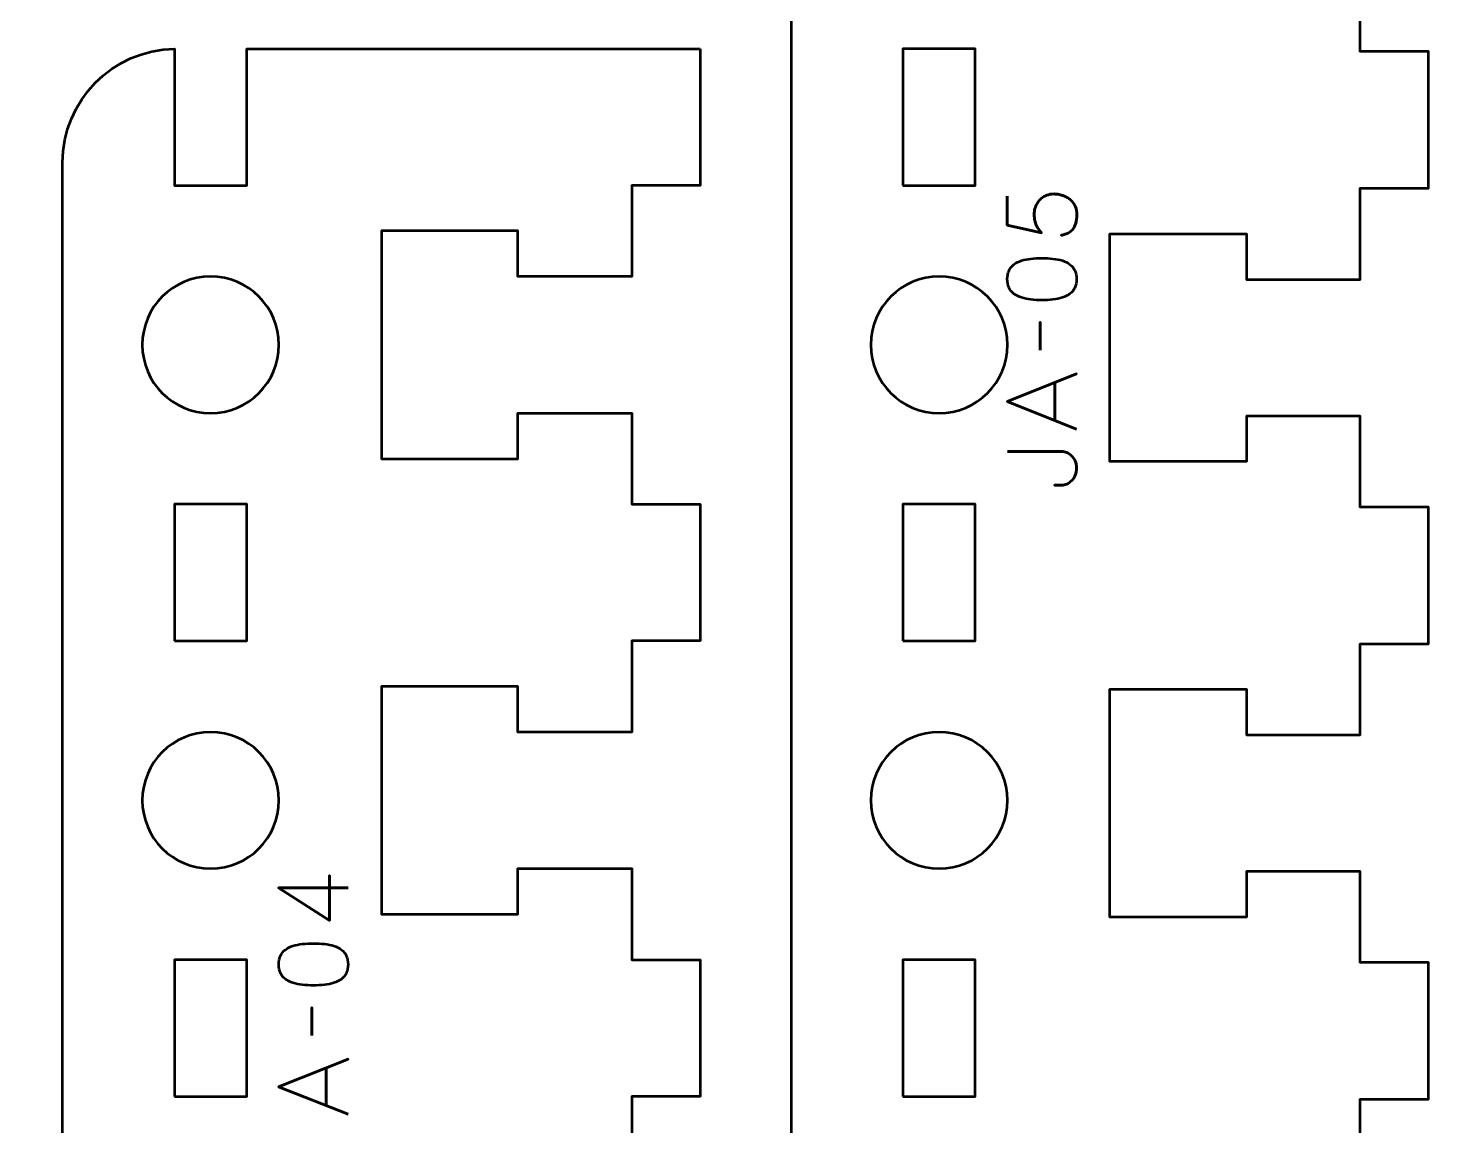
# Model space of a CAD drawing. Header units: centimetres. Extents: x -21 to 0, y -29.7 to 0.
# Drawn here: x -10.5 to -4.24, y -15.28 to -10.46 of the extents above; entities that cross this region are included whole.
import ezdxf

# ---------------------------------------------------------------- set-up
doc = ezdxf.new("R2010")
doc.units = ezdxf.units.CM
doc.header["$MEASUREMENT"] = 0
doc.layers.add('Layer 1', color=7, linetype='Continuous')

msp = doc.modelspace()

# ---------------------------------------------------------------- linework, layer by layer
at = {"layer": 'Layer 1', "color": 22, "lineweight": 53}
msp.add_open_spline([(-21.00003, -29.19995), (-21.00003, -29.19995), (-21.00003, -0.49992), (-21.00003, -0.49992), (-21.00003, -0.49992), (-21.00003, -0.22295), (-20.77694, 0.00004), (-20.49994, 0.00004), (-20.49994, 0.00004), (-20.49994, 0.00004), (-0.50008, 0.00004), (-0.50008, 0.00004), (-0.50008, 0.00004), (-0.22294, 0.00004), (0.00002, -0.22295), (0.00002, -0.49992), (0.00002, -0.49992), (0.00002, -0.49992), (0.00002, -29.19995), (0.00002, -29.19995), (0.00002, -29.19995), (0.00002, -29.47695), (-0.22294, -29.70004), (-0.50008, -29.70004), (-0.50008, -29.70004), (-0.50008, -29.70004), (-20.49994, -29.70004), (-20.49994, -29.70004), (-20.49994, -29.70004), (-20.77694, -29.70004), (-21.00003, -29.47695), (-21.00003, -29.19995)], degree=3, knots=[0, 0, 0, 0, 0.125, 0.125, 0.125, 0.125, 0.25, 0.25, 0.25, 0.25, 0.375, 0.375, 0.375, 0.375, 0.5, 0.5, 0.5, 0.5, 0.625, 0.625, 0.625, 0.625, 0.75, 0.75, 0.75, 0.75, 0.875, 0.875, 0.875, 0.875, 1, 1, 1, 1], dxfattribs=at)
at = {"layer": 'Layer 1', "color": 114, "lineweight": 53}
for points, knots in [([(-4.65, -8.5625), (-4.65, -8.5625), (-4.35, -8.5625), (-4.35, -8.5625), (-4.35, -8.5625), (-4.35, -8.5625), (-4.35, -9.1625), (-4.35, -9.1625), (-4.35, -9.1625), (-4.35, -9.1625), (-4.65, -9.1625), (-4.65, -9.1625), (-4.65, -9.1625), (-4.65, -9.1625), (-4.64999, -9.5625), (-4.64999, -9.5625), (-4.64999, -9.5625), (-4.64999, -9.5625), (-5.15, -9.5625), (-5.15, -9.5625), (-5.15, -9.5625), (-5.15, -9.5625), (-5.15001, -9.3625), (-5.15001, -9.3625), (-5.15001, -9.3625), (-5.15001, -9.3625), (-5.75, -9.3625), (-5.75, -9.3625), (-5.75, -9.3625), (-5.75, -9.74583), (-5.75, -9.97917), (-5.75, -10.3625), (-5.75, -10.3625), (-5.75, -10.3625), (-5.15001, -10.3625), (-5.15001, -10.3625), (-5.15001, -10.3625), (-5.15001, -10.3625), (-5.15, -10.1625), (-5.15, -10.1625), (-5.15, -10.1625), (-5.15, -10.1625), (-4.65, -10.1625), (-4.65, -10.1625), (-4.65, -10.1625), (-4.65, -10.1625), (-4.65, -10.5625), (-4.65, -10.5625), (-4.65, -10.5625), (-4.65, -10.5625), (-4.35, -10.5625), (-4.35, -10.5625), (-4.35, -10.5625), (-4.35, -10.5625), (-4.35, -11.1625), (-4.35, -11.1625), (-4.35, -11.1625), (-4.35, -11.1625), (-4.65, -11.1625), (-4.65, -11.1625), (-4.65, -11.1625), (-4.65, -11.1625), (-4.65, -11.5625), (-4.65, -11.5625), (-4.65, -11.5625), (-4.65, -11.5625), (-5.15, -11.5625), (-5.15, -11.5625), (-5.15, -11.5625), (-5.15, -11.5625), (-5.15001, -11.3625), (-5.15001, -11.3625), (-5.15001, -11.3625), (-5.15001, -11.3625), (-5.75, -11.3625), (-5.75, -11.3625), (-5.75, -11.3625), (-5.75, -11.74583), (-5.75, -11.97917), (-5.75, -12.3625), (-5.75, -12.3625), (-5.75, -12.3625), (-5.15001, -12.3625), (-5.15001, -12.3625), (-5.15001, -12.3625), (-5.15001, -12.3625), (-5.15, -12.1625), (-5.15, -12.1625), (-5.15, -12.1625), (-5.15, -12.1625), (-4.64999, -12.1625), (-4.64999, -12.1625), (-4.64999, -12.1625), (-4.64999, -12.1625), (-4.65, -12.5625), (-4.65, -12.5625), (-4.65, -12.5625), (-4.65, -12.5625), (-4.35, -12.5625), (-4.35, -12.5625), (-4.35, -12.5625), (-4.35, -12.5625), (-4.35, -13.1625), (-4.35, -13.1625), (-4.35, -13.1625), (-4.35, -13.1625), (-4.65, -13.1625), (-4.65, -13.1625), (-4.65, -13.1625), (-4.65, -13.1625), (-4.65, -13.5625), (-4.65, -13.5625), (-4.65, -13.5625), (-4.65, -13.5625), (-5.15, -13.5625), (-5.15, -13.5625), (-5.15, -13.5625), (-5.15, -13.5625), (-5.15001, -13.3625), (-5.15001, -13.3625), (-5.15001, -13.3625), (-5.15001, -13.3625), (-5.75, -13.3625), (-5.75, -13.3625), (-5.75, -13.3625), (-5.75, -13.74583), (-5.75, -13.97917), (-5.75, -14.3625), (-5.75, -14.3625), (-5.75, -14.3625), (-5.15001, -14.3625), (-5.15001, -14.3625), (-5.15001, -14.3625), (-5.15001, -14.3625), (-5.15, -14.1625), (-5.15, -14.1625), (-5.15, -14.1625), (-5.15, -14.1625), (-4.64999, -14.1625), (-4.64999, -14.1625), (-4.64999, -14.1625), (-4.64999, -14.1625), (-4.65, -14.5625), (-4.65, -14.5625), (-4.65, -14.5625), (-4.65, -14.5625), (-4.35, -14.5625), (-4.35, -14.5625), (-4.35, -14.5625), (-4.35, -14.5625), (-4.35, -15.1625), (-4.35, -15.1625), (-4.35, -15.1625), (-4.35, -15.1625), (-4.65, -15.1625), (-4.65, -15.1625), (-4.65, -15.1625), (-4.65, -15.1625), (-4.65, -15.5625), (-4.65, -15.5625), (-4.65, -15.5625), (-4.65, -15.5625), (-5.15, -15.5625), (-5.15, -15.5625), (-5.15, -15.5625), (-5.15, -15.5625), (-5.15001, -15.3625), (-5.15001, -15.3625), (-5.15001, -15.3625), (-5.15001, -15.3625), (-5.75, -15.3625), (-5.75, -15.3625), (-5.75, -15.3625), (-5.75, -15.74583), (-5.75, -15.97917), (-5.75, -16.3625), (-5.75, -16.3625), (-5.75, -16.3625), (-5.15001, -16.3625), (-5.15001, -16.3625), (-5.15001, -16.3625), (-5.15001, -16.3625), (-5.15, -16.1625), (-5.15, -16.1625), (-5.15, -16.1625), (-5.15, -16.1625), (-4.64999, -16.1625), (-4.64999, -16.1625), (-4.64999, -16.1625), (-4.64999, -16.1625), (-4.65, -16.5625), (-4.65, -16.5625), (-4.65, -16.5625), (-4.65, -16.5625), (-4.35, -16.5625), (-4.35, -16.5625), (-4.35, -16.5625), (-4.35, -16.5625), (-4.35, -17.1375), (-4.35, -17.1375), (-4.35, -17.1375), (-4.35, -17.1375), (-4.65, -17.1375), (-4.65, -17.1375), (-4.65, -17.1375), (-4.65, -17.1375), (-6.34125, -17.14807), (-6.34125, -17.14807), (-6.34125, -17.14807), (-6.34125, -17.14807), (-6.34125, -16.55), (-6.34125, -16.55), (-6.34125, -16.55), (-6.34125, -16.55), (-6.65875, -16.55), (-6.65875, -16.55), (-6.65875, -16.55), (-6.65875, -16.55), (-6.65875, -17.14989), (-6.65875, -17.14989), (-6.65875, -17.14989), (-6.9308, -17.14522), (-7.15, -16.92316), (-7.15, -16.65), (-7.15, -16.65), (-7.15, -16.65), (-7.15, -7.05), (-7.15, -7.05), (-7.15, -7.05), (-7.15, -6.77684), (-6.9308, -6.55478), (-6.65875, -6.55011), (-6.65875, -6.55011), (-6.65875, -6.55011), (-6.65875, -7.15), (-6.65875, -7.15), (-6.65875, -7.15), (-6.65875, -7.15), (-6.34125, -7.15), (-6.34125, -7.15), (-6.34125, -7.15), (-6.34125, -7.15), (-6.34125, -6.55), (-6.34125, -6.55), (-6.34125, -6.55), (-6.34125, -6.55), (-4.64999, -6.55), (-4.64999, -6.55), (-4.64999, -6.55), (-4.64999, -6.55), (-4.65, -6.55), (-4.65, -6.55), (-4.65, -6.55), (-4.65, -6.55), (-4.35, -6.55), (-4.35, -6.55), (-4.35, -6.55), (-4.35, -6.55), (-4.35, -7.1625), (-4.35, -7.1625), (-4.35, -7.1625), (-4.35, -7.1625), (-4.65, -7.1625), (-4.65, -7.1625), (-4.65, -7.1625), (-4.65, -7.1625), (-4.64999, -7.5625), (-4.64999, -7.5625), (-4.64999, -7.5625), (-4.64999, -7.5625), (-5.15, -7.5625), (-5.15, -7.5625), (-5.15, -7.5625), (-5.15, -7.5625), (-5.15001, -7.3625), (-5.15001, -7.3625), (-5.15001, -7.3625), (-5.15001, -7.3625), (-5.75, -7.3625), (-5.75, -7.3625), (-5.75, -7.3625), (-5.75, -7.74583), (-5.75, -7.97917), (-5.75, -8.3625), (-5.75, -8.3625), (-5.75, -8.3625), (-5.15001, -8.3625), (-5.15001, -8.3625), (-5.15001, -8.3625), (-5.15001, -8.3625), (-5.15, -8.1625), (-5.15, -8.1625), (-5.15, -8.1625), (-5.15, -8.1625), (-4.65, -8.1625), (-4.65, -8.1625), (-4.65, -8.1625), (-4.65, -8.1625), (-4.65, -8.5625), (-4.65, -8.5625)], [0, 0, 0, 0, 0.0133333, 0.0133333, 0.0133333, 0.0133333, 0.0266667, 0.0266667, 0.0266667, 0.0266667, 0.04, 0.04, 0.04, 0.04, 0.0533333, 0.0533333, 0.0533333, 0.0533333, 0.0666667, 0.0666667, 0.0666667, 0.0666667, 0.08, 0.08, 0.08, 0.08, 0.0933333, 0.0933333, 0.0933333, 0.0933333, 0.1066667, 0.1066667, 0.1066667, 0.1066667, 0.12, 0.12, 0.12, 0.12, 0.1333333, 0.1333333, 0.1333333, 0.1333333, 0.1466667, 0.1466667, 0.1466667, 0.1466667, 0.16, 0.16, 0.16, 0.16, 0.1733333, 0.1733333, 0.1733333, 0.1733333, 0.1866667, 0.1866667, 0.1866667, 0.1866667, 0.2, 0.2, 0.2, 0.2, 0.2133333, 0.2133333, 0.2133333, 0.2133333, 0.2266667, 0.2266667, 0.2266667, 0.2266667, 0.24, 0.24, 0.24, 0.24, 0.2533333, 0.2533333, 0.2533333, 0.2533333, 0.2666667, 0.2666667, 0.2666667, 0.2666667, 0.28, 0.28, 0.28, 0.28, 0.2933333, 0.2933333, 0.2933333, 0.2933333, 0.3066667, 0.3066667, 0.3066667, 0.3066667, 0.32, 0.32, 0.32, 0.32, 0.3333333, 0.3333333, 0.3333333, 0.3333333, 0.3466667, 0.3466667, 0.3466667, 0.3466667, 0.36, 0.36, 0.36, 0.36, 0.3733333, 0.3733333, 0.3733333, 0.3733333, 0.3866667, 0.3866667, 0.3866667, 0.3866667, 0.4, 0.4, 0.4, 0.4, 0.4133333, 0.4133333, 0.4133333, 0.4133333, 0.4266667, 0.4266667, 0.4266667, 0.4266667, 0.44, 0.44, 0.44, 0.44, 0.4533333, 0.4533333, 0.4533333, 0.4533333, 0.4666667, 0.4666667, 0.4666667, 0.4666667, 0.48, 0.48, 0.48, 0.48, 0.4933333, 0.4933333, 0.4933333, 0.4933333, 0.5066667, 0.5066667, 0.5066667, 0.5066667, 0.52, 0.52, 0.52, 0.52, 0.5333333, 0.5333333, 0.5333333, 0.5333333, 0.5466667, 0.5466667, 0.5466667, 0.5466667, 0.56, 0.56, 0.56, 0.56, 0.5733333, 0.5733333, 0.5733333, 0.5733333, 0.5866667, 0.5866667, 0.5866667, 0.5866667, 0.6, 0.6, 0.6, 0.6, 0.6133333, 0.6133333, 0.6133333, 0.6133333, 0.6266667, 0.6266667, 0.6266667, 0.6266667, 0.64, 0.64, 0.64, 0.64, 0.6533333, 0.6533333, 0.6533333, 0.6533333, 0.6666667, 0.6666667, 0.6666667, 0.6666667, 0.68, 0.68, 0.68, 0.68, 0.6933333, 0.6933333, 0.6933333, 0.6933333, 0.7066667, 0.7066667, 0.7066667, 0.7066667, 0.72, 0.72, 0.72, 0.72, 0.7333333, 0.7333333, 0.7333333, 0.7333333, 0.7466667, 0.7466667, 0.7466667, 0.7466667, 0.76, 0.76, 0.76, 0.76, 0.7733333, 0.7733333, 0.7733333, 0.7733333, 0.7866667, 0.7866667, 0.7866667, 0.7866667, 0.8, 0.8, 0.8, 0.8, 0.8133333, 0.8133333, 0.8133333, 0.8133333, 0.8266667, 0.8266667, 0.8266667, 0.8266667, 0.84, 0.84, 0.84, 0.84, 0.8533333, 0.8533333, 0.8533333, 0.8533333, 0.8666667, 0.8666667, 0.8666667, 0.8666667, 0.88, 0.88, 0.88, 0.88, 0.8933333, 0.8933333, 0.8933333, 0.8933333, 0.9066667, 0.9066667, 0.9066667, 0.9066667, 0.92, 0.92, 0.92, 0.92, 0.9333333, 0.9333333, 0.9333333, 0.9333333, 0.9466667, 0.9466667, 0.9466667, 0.9466667, 0.96, 0.96, 0.96, 0.96, 0.9733333, 0.9733333, 0.9733333, 0.9733333, 0.9866667, 0.9866667, 0.9866667, 0.9866667, 1, 1, 1, 1]), ([(-7.55, -10.55006), (-7.55, -10.55006), (-7.85, -10.55006), (-7.85, -10.55006), (-7.85, -10.55006), (-7.85, -10.55006), (-7.84999, -10.55006), (-7.84999, -10.55006), (-7.84999, -10.55006), (-7.84999, -10.55006), (-9.54125, -10.55006), (-9.54125, -10.55006), (-9.54125, -10.55006), (-9.54125, -10.55006), (-9.54125, -11.15006), (-9.54125, -11.15006), (-9.54125, -11.15006), (-9.54125, -11.15006), (-9.85875, -11.15006), (-9.85875, -11.15006), (-9.85875, -11.15006), (-9.85875, -11.15006), (-9.85875, -10.55017), (-9.85875, -10.55017), (-9.85875, -10.55017), (-10.1308, -10.55484), (-10.35, -10.7769), (-10.35, -11.05006), (-10.35, -11.05006), (-10.35, -11.05006), (-10.35, -18.65006), (-10.35, -18.65006), (-10.35, -18.65006), (-10.35, -18.92322), (-10.1308, -19.14528), (-9.85875, -19.14995), (-9.85875, -19.14995), (-9.85875, -19.14995), (-9.85875, -18.55006), (-9.85875, -18.55006), (-9.85875, -18.55006), (-9.85875, -18.55006), (-9.54125, -18.55006), (-9.54125, -18.55006), (-9.54125, -18.55006), (-9.54125, -18.55006), (-9.54125, -19.14813), (-9.54125, -19.14813), (-9.54125, -19.14813), (-9.54125, -19.14813), (-7.85, -19.13756), (-7.85, -19.13756), (-7.85, -19.13756), (-7.85, -19.13756), (-7.55, -19.13756), (-7.55, -19.13756), (-7.55, -19.13756), (-7.55, -19.13756), (-7.55, -18.55006), (-7.55, -18.55006), (-7.55, -18.55006), (-7.55, -18.55006), (-7.85, -18.55006), (-7.85, -18.55006), (-7.85, -18.55006), (-7.85, -18.55006), (-7.84999, -18.15006), (-7.84999, -18.15006), (-7.84999, -18.15006), (-7.84999, -18.15006), (-8.35, -18.15006), (-8.35, -18.15006), (-8.35, -18.15006), (-8.35, -18.15006), (-8.35001, -18.35006), (-8.35001, -18.35006), (-8.35001, -18.35006), (-8.35001, -18.35006), (-8.95, -18.35006), (-8.95, -18.35006), (-8.95, -18.35006), (-8.95, -17.96673), (-8.95, -17.73339), (-8.95, -17.35006), (-8.95, -17.35006), (-8.95, -17.35006), (-8.35001, -17.35006), (-8.35001, -17.35006), (-8.35001, -17.35006), (-8.35001, -17.35006), (-8.35, -17.55006), (-8.35, -17.55006), (-8.35, -17.55006), (-8.35, -17.55006), (-7.85, -17.55006), (-7.85, -17.55006), (-7.85, -17.55006), (-7.85, -17.55006), (-7.85, -17.15006), (-7.85, -17.15006), (-7.85, -17.15006), (-7.85, -17.15006), (-7.55, -17.15006), (-7.55, -17.15006), (-7.55, -17.15006), (-7.55, -17.15006), (-7.55, -16.55006), (-7.55, -16.55006), (-7.55, -16.55006), (-7.55, -16.55006), (-7.85, -16.55006), (-7.85, -16.55006), (-7.85, -16.55006), (-7.85, -16.55006), (-7.84999, -16.15006), (-7.84999, -16.15006), (-7.84999, -16.15006), (-7.84999, -16.15006), (-8.35, -16.15006), (-8.35, -16.15006), (-8.35, -16.15006), (-8.35, -16.15006), (-8.35001, -16.35006), (-8.35001, -16.35006), (-8.35001, -16.35006), (-8.35001, -16.35006), (-8.95, -16.35006), (-8.95, -16.35006), (-8.95, -16.35006), (-8.95, -15.96673), (-8.95, -15.73339), (-8.95, -15.35006), (-8.95, -15.35006), (-8.95, -15.35006), (-8.35001, -15.35006), (-8.35001, -15.35006), (-8.35001, -15.35006), (-8.35001, -15.35006), (-8.35, -15.55006), (-8.35, -15.55006), (-8.35, -15.55006), (-8.35, -15.55006), (-7.85, -15.55006), (-7.85, -15.55006), (-7.85, -15.55006), (-7.85, -15.55006), (-7.85, -15.15006), (-7.85, -15.15006), (-7.85, -15.15006), (-7.85, -15.15006), (-7.55, -15.15006), (-7.55, -15.15006), (-7.55, -15.15006), (-7.55, -15.15006), (-7.55, -14.55006), (-7.55, -14.55006), (-7.55, -14.55006), (-7.55, -14.55006), (-7.85, -14.55006), (-7.85, -14.55006), (-7.85, -14.55006), (-7.85, -14.55006), (-7.84999, -14.15006), (-7.84999, -14.15006), (-7.84999, -14.15006), (-7.84999, -14.15006), (-8.35, -14.15006), (-8.35, -14.15006), (-8.35, -14.15006), (-8.35, -14.15006), (-8.35001, -14.35006), (-8.35001, -14.35006), (-8.35001, -14.35006), (-8.35001, -14.35006), (-8.95, -14.35006), (-8.95, -14.35006), (-8.95, -14.35006), (-8.95, -13.96673), (-8.95, -13.73339), (-8.95, -13.35006), (-8.95, -13.35006), (-8.95, -13.35006), (-8.35001, -13.35006), (-8.35001, -13.35006), (-8.35001, -13.35006), (-8.35001, -13.35006), (-8.35, -13.55006), (-8.35, -13.55006), (-8.35, -13.55006), (-8.35, -13.55006), (-7.85, -13.55006), (-7.85, -13.55006), (-7.85, -13.55006), (-7.85, -13.55006), (-7.85, -13.15006), (-7.85, -13.15006), (-7.85, -13.15006), (-7.85, -13.15006), (-7.55, -13.15006), (-7.55, -13.15006), (-7.55, -13.15006), (-7.55, -13.15006), (-7.55, -12.55006), (-7.55, -12.55006), (-7.55, -12.55006), (-7.55, -12.55006), (-7.85, -12.55006), (-7.85, -12.55006), (-7.85, -12.55006), (-7.85, -12.55006), (-7.84999, -12.15006), (-7.84999, -12.15006), (-7.84999, -12.15006), (-7.84999, -12.15006), (-8.35, -12.15006), (-8.35, -12.15006), (-8.35, -12.15006), (-8.35, -12.15006), (-8.35001, -12.35006), (-8.35001, -12.35006), (-8.35001, -12.35006), (-8.35001, -12.35006), (-8.95, -12.35006), (-8.95, -12.35006), (-8.95, -12.35006), (-8.95, -11.96673), (-8.95, -11.73339), (-8.95, -11.35006), (-8.95, -11.35006), (-8.95, -11.35006), (-8.35001, -11.35006), (-8.35001, -11.35006), (-8.35001, -11.35006), (-8.35001, -11.35006), (-8.35, -11.55006), (-8.35, -11.55006), (-8.35, -11.55006), (-8.35, -11.55006), (-7.85, -11.55006), (-7.85, -11.55006), (-7.85, -11.55006), (-7.85, -11.55006), (-7.85, -11.15006), (-7.85, -11.15006), (-7.85, -11.15006), (-7.85, -11.15006), (-7.55, -11.15006), (-7.55, -11.15006), (-7.55, -11.15006), (-7.55, -11.15006), (-7.55, -10.55006), (-7.55, -10.55006)], [0, 0, 0, 0, 0.015873, 0.015873, 0.015873, 0.015873, 0.031746, 0.031746, 0.031746, 0.031746, 0.047619, 0.047619, 0.047619, 0.047619, 0.0634921, 0.0634921, 0.0634921, 0.0634921, 0.0793651, 0.0793651, 0.0793651, 0.0793651, 0.0952381, 0.0952381, 0.0952381, 0.0952381, 0.1111111, 0.1111111, 0.1111111, 0.1111111, 0.1269841, 0.1269841, 0.1269841, 0.1269841, 0.1428571, 0.1428571, 0.1428571, 0.1428571, 0.1587302, 0.1587302, 0.1587302, 0.1587302, 0.1746032, 0.1746032, 0.1746032, 0.1746032, 0.1904762, 0.1904762, 0.1904762, 0.1904762, 0.2063492, 0.2063492, 0.2063492, 0.2063492, 0.2222222, 0.2222222, 0.2222222, 0.2222222, 0.2380952, 0.2380952, 0.2380952, 0.2380952, 0.2539683, 0.2539683, 0.2539683, 0.2539683, 0.2698413, 0.2698413, 0.2698413, 0.2698413, 0.2857143, 0.2857143, 0.2857143, 0.2857143, 0.3015873, 0.3015873, 0.3015873, 0.3015873, 0.3174603, 0.3174603, 0.3174603, 0.3174603, 0.3333333, 0.3333333, 0.3333333, 0.3333333, 0.3492063, 0.3492063, 0.3492063, 0.3492063, 0.3650794, 0.3650794, 0.3650794, 0.3650794, 0.3809524, 0.3809524, 0.3809524, 0.3809524, 0.3968254, 0.3968254, 0.3968254, 0.3968254, 0.4126984, 0.4126984, 0.4126984, 0.4126984, 0.4285714, 0.4285714, 0.4285714, 0.4285714, 0.4444444, 0.4444444, 0.4444444, 0.4444444, 0.4603175, 0.4603175, 0.4603175, 0.4603175, 0.4761905, 0.4761905, 0.4761905, 0.4761905, 0.4920635, 0.4920635, 0.4920635, 0.4920635, 0.5079365, 0.5079365, 0.5079365, 0.5079365, 0.5238095, 0.5238095, 0.5238095, 0.5238095, 0.5396825, 0.5396825, 0.5396825, 0.5396825, 0.5555556, 0.5555556, 0.5555556, 0.5555556, 0.5714286, 0.5714286, 0.5714286, 0.5714286, 0.5873016, 0.5873016, 0.5873016, 0.5873016, 0.6031746, 0.6031746, 0.6031746, 0.6031746, 0.6190476, 0.6190476, 0.6190476, 0.6190476, 0.6349206, 0.6349206, 0.6349206, 0.6349206, 0.6507937, 0.6507937, 0.6507937, 0.6507937, 0.6666667, 0.6666667, 0.6666667, 0.6666667, 0.6825397, 0.6825397, 0.6825397, 0.6825397, 0.6984127, 0.6984127, 0.6984127, 0.6984127, 0.7142857, 0.7142857, 0.7142857, 0.7142857, 0.7301587, 0.7301587, 0.7301587, 0.7301587, 0.7460317, 0.7460317, 0.7460317, 0.7460317, 0.7619048, 0.7619048, 0.7619048, 0.7619048, 0.7777778, 0.7777778, 0.7777778, 0.7777778, 0.7936508, 0.7936508, 0.7936508, 0.7936508, 0.8095238, 0.8095238, 0.8095238, 0.8095238, 0.8253968, 0.8253968, 0.8253968, 0.8253968, 0.8412698, 0.8412698, 0.8412698, 0.8412698, 0.8571429, 0.8571429, 0.8571429, 0.8571429, 0.8730159, 0.8730159, 0.8730159, 0.8730159, 0.8888889, 0.8888889, 0.8888889, 0.8888889, 0.9047619, 0.9047619, 0.9047619, 0.9047619, 0.9206349, 0.9206349, 0.9206349, 0.9206349, 0.9365079, 0.9365079, 0.9365079, 0.9365079, 0.952381, 0.952381, 0.952381, 0.952381, 0.968254, 0.968254, 0.968254, 0.968254, 0.984127, 0.984127, 0.984127, 0.984127, 1, 1, 1, 1])]:
    msp.add_open_spline(points, degree=3, knots=knots, dxfattribs=at)
at = {"layer": 'Layer 1', "color": 250, "lineweight": 53}
for points in [[(-6.65875, -11.15), (-6.65875, -11.15), (-6.65875, -10.55), (-6.65875, -10.55), (-6.65875, -10.55), (-6.65875, -10.55), (-6.34125, -10.55), (-6.34125, -10.55), (-6.34125, -10.55), (-6.34125, -10.55), (-6.34125, -11.15), (-6.34125, -11.15), (-6.34125, -11.15), (-6.34125, -11.15), (-6.65875, -11.15), (-6.65875, -11.15)], [(-10, -11.85006), (-10, -11.6844), (-9.86566, -11.55006), (-9.7, -11.55006), (-9.7, -11.55006), (-9.53434, -11.55006), (-9.4, -11.6844), (-9.4, -11.85006), (-9.4, -11.85006), (-9.4, -12.01572), (-9.53434, -12.15006), (-9.7, -12.15006), (-9.7, -12.15006), (-9.86566, -12.15006), (-10, -12.01572), (-10, -11.85006)], [(-6.8, -11.85), (-6.8, -11.68434), (-6.66566, -11.55), (-6.5, -11.55), (-6.5, -11.55), (-6.33434, -11.55), (-6.2, -11.68434), (-6.2, -11.85), (-6.2, -11.85), (-6.2, -12.01566), (-6.33434, -12.15), (-6.5, -12.15), (-6.5, -12.15), (-6.66566, -12.15), (-6.8, -12.01566), (-6.8, -11.85)], [(-9.85875, -13.15006), (-9.85875, -13.15006), (-9.85875, -12.55006), (-9.85875, -12.55006), (-9.85875, -12.55006), (-9.85875, -12.55006), (-9.54125, -12.55006), (-9.54125, -12.55006), (-9.54125, -12.55006), (-9.54125, -12.55006), (-9.54125, -13.15006), (-9.54125, -13.15006), (-9.54125, -13.15006), (-9.54125, -13.15006), (-9.85875, -13.15006), (-9.85875, -13.15006)], [(-6.65875, -13.15), (-6.65875, -13.15), (-6.65875, -12.55), (-6.65875, -12.55), (-6.65875, -12.55), (-6.65875, -12.55), (-6.34125, -12.55), (-6.34125, -12.55), (-6.34125, -12.55), (-6.34125, -12.55), (-6.34125, -13.15), (-6.34125, -13.15), (-6.34125, -13.15), (-6.34125, -13.15), (-6.65875, -13.15), (-6.65875, -13.15)], [(-10, -13.85006), (-10, -13.6844), (-9.86566, -13.55006), (-9.7, -13.55006), (-9.7, -13.55006), (-9.53434, -13.55006), (-9.4, -13.6844), (-9.4, -13.85006), (-9.4, -13.85006), (-9.4, -14.01572), (-9.53434, -14.15006), (-9.7, -14.15006), (-9.7, -14.15006), (-9.86566, -14.15006), (-10, -14.01572), (-10, -13.85006)], [(-6.8, -13.85), (-6.8, -13.68434), (-6.66566, -13.55), (-6.5, -13.55), (-6.5, -13.55), (-6.33434, -13.55), (-6.2, -13.68434), (-6.2, -13.85), (-6.2, -13.85), (-6.2, -14.01566), (-6.33434, -14.15), (-6.5, -14.15), (-6.5, -14.15), (-6.66566, -14.15), (-6.8, -14.01566), (-6.8, -13.85)], [(-9.85875, -15.15006), (-9.85875, -15.15006), (-9.85875, -14.55006), (-9.85875, -14.55006), (-9.85875, -14.55006), (-9.85875, -14.55006), (-9.54125, -14.55006), (-9.54125, -14.55006), (-9.54125, -14.55006), (-9.54125, -14.55006), (-9.54125, -15.15006), (-9.54125, -15.15006), (-9.54125, -15.15006), (-9.54125, -15.15006), (-9.85875, -15.15006), (-9.85875, -15.15006)], [(-6.65875, -15.15), (-6.65875, -15.15), (-6.65875, -14.55), (-6.65875, -14.55), (-6.65875, -14.55), (-6.65875, -14.55), (-6.34125, -14.55), (-6.34125, -14.55), (-6.34125, -14.55), (-6.34125, -14.55), (-6.34125, -15.15), (-6.34125, -15.15), (-6.34125, -15.15), (-6.34125, -15.15), (-6.65875, -15.15), (-6.65875, -15.15)]]:
    msp.add_open_spline(points, degree=3, knots=[0, 0, 0, 0, 0.25, 0.25, 0.25, 0.25, 0.5, 0.5, 0.5, 0.5, 0.75, 0.75, 0.75, 0.75, 1, 1, 1, 1], dxfattribs=at)
at = {"layer": 'Layer 1', "color": 30, "lineweight": 53}
for points, knots in [([(-6.20134, -11.19744), (-6.20134, -11.19744), (-6.20134, -11.32444), (-6.20134, -11.32444), (-6.20134, -11.32444), (-6.20134, -11.32444), (-6.04979, -11.35831), (-6.04979, -11.35831), (-6.04979, -11.35831), (-6.05487, -11.35238), (-6.05945, -11.34674), (-6.06348, -11.3413), (-6.06348, -11.3413), (-6.0675, -11.33594), (-6.07088, -11.3303), (-6.07371, -11.3243), (-6.07371, -11.3243), (-6.07653, -11.31837), (-6.07865, -11.3116), (-6.08013, -11.30398), (-6.08013, -11.30398), (-6.08161, -11.29643), (-6.08239, -11.2874), (-6.08239, -11.27703), (-6.08239, -11.27703), (-6.08239, -11.26856), (-6.08126, -11.26009), (-6.07893, -11.25163), (-6.07893, -11.25163), (-6.07667, -11.24316), (-6.07321, -11.23512), (-6.06863, -11.2275), (-6.06863, -11.2275), (-6.06397, -11.21981), (-6.05818, -11.21303), (-6.0512, -11.20711), (-6.0512, -11.20711), (-6.04421, -11.20111), (-6.03603, -11.19638), (-6.02665, -11.193), (-6.02665, -11.193), (-6.01726, -11.18954), (-6.00661, -11.18778), (-5.99476, -11.18771), (-5.99476, -11.18771), (-5.99038, -11.18763), (-5.98488, -11.18813), (-5.97839, -11.18912), (-5.97839, -11.18912), (-5.9719, -11.19003), (-5.96484, -11.19173), (-5.95736, -11.19413), (-5.95736, -11.19413), (-5.94988, -11.19652), (-5.94247, -11.19991), (-5.93514, -11.20421), (-5.93514, -11.20421), (-5.9278, -11.20852), (-5.9211, -11.21402), (-5.91503, -11.22065), (-5.91503, -11.22065), (-5.90896, -11.22729), (-5.90409, -11.23533), (-5.90042, -11.24471), (-5.90042, -11.24471), (-5.89683, -11.25417), (-5.89492, -11.26525), (-5.89485, -11.27787), (-5.89485, -11.27787), (-5.89492, -11.29297), (-5.89654, -11.30567), (-5.89958, -11.31597), (-5.89958, -11.31597), (-5.90268, -11.32628), (-5.9067, -11.33467), (-5.91178, -11.34116), (-5.91178, -11.34116), (-5.91686, -11.34772), (-5.92244, -11.3528), (-5.9285, -11.35647), (-5.9285, -11.35647), (-5.93457, -11.36014), (-5.94064, -11.36289), (-5.94671, -11.36473), (-5.94671, -11.36473), (-5.95278, -11.36656), (-5.95835, -11.36797), (-5.96343, -11.36889), (-5.96343, -11.36889), (-5.95835, -11.36797), (-5.95278, -11.36656), (-5.94671, -11.36473), (-5.94671, -11.36473), (-5.94064, -11.36289), (-5.93457, -11.36014), (-5.9285, -11.35647), (-5.9285, -11.35647), (-5.92244, -11.3528), (-5.91686, -11.34772), (-5.91178, -11.34116), (-5.91178, -11.34116), (-5.9067, -11.33467), (-5.90268, -11.32628), (-5.89958, -11.31597), (-5.89958, -11.31597), (-5.89654, -11.30567), (-5.89492, -11.29297), (-5.89485, -11.27787), (-5.89485, -11.27787), (-5.89492, -11.26525), (-5.89683, -11.25417), (-5.90042, -11.24471), (-5.90042, -11.24471), (-5.90409, -11.23533), (-5.90896, -11.22729), (-5.91503, -11.22065), (-5.91503, -11.22065), (-5.9211, -11.21402), (-5.9278, -11.20852), (-5.93514, -11.20421), (-5.93514, -11.20421), (-5.94247, -11.19991), (-5.94988, -11.19652), (-5.95736, -11.19413), (-5.95736, -11.19413), (-5.96484, -11.19173), (-5.9719, -11.19003), (-5.97839, -11.18912), (-5.97839, -11.18912), (-5.98488, -11.18813), (-5.99038, -11.18763), (-5.99476, -11.18771), (-5.99476, -11.18771), (-6.00661, -11.18778), (-6.01726, -11.18954), (-6.02665, -11.193), (-6.02665, -11.193), (-6.03603, -11.19638), (-6.04421, -11.20111), (-6.0512, -11.20711), (-6.0512, -11.20711), (-6.05818, -11.21303), (-6.06397, -11.21981), (-6.06863, -11.2275), (-6.06863, -11.2275), (-6.07321, -11.23512), (-6.07667, -11.24316), (-6.07893, -11.25163), (-6.07893, -11.25163), (-6.08126, -11.26009), (-6.08239, -11.26856), (-6.08239, -11.27703), (-6.08239, -11.27703), (-6.08239, -11.2874), (-6.08161, -11.29643), (-6.08013, -11.30398), (-6.08013, -11.30398), (-6.07865, -11.3116), (-6.07653, -11.31837), (-6.07371, -11.3243), (-6.07371, -11.3243), (-6.07088, -11.3303), (-6.0675, -11.33594), (-6.06348, -11.3413), (-6.06348, -11.3413), (-6.05945, -11.34674), (-6.05487, -11.35238), (-6.04979, -11.35831), (-6.04979, -11.35831), (-6.04979, -11.35831), (-6.20134, -11.32444), (-6.20134, -11.32444), (-6.20134, -11.32444), (-6.20134, -11.32444), (-6.20134, -11.19744), (-6.20134, -11.19744)], [0, 0, 0, 0, 0.0227273, 0.0227273, 0.0227273, 0.0227273, 0.0454545, 0.0454545, 0.0454545, 0.0454545, 0.0681818, 0.0681818, 0.0681818, 0.0681818, 0.0909091, 0.0909091, 0.0909091, 0.0909091, 0.1136364, 0.1136364, 0.1136364, 0.1136364, 0.1363636, 0.1363636, 0.1363636, 0.1363636, 0.1590909, 0.1590909, 0.1590909, 0.1590909, 0.1818182, 0.1818182, 0.1818182, 0.1818182, 0.2045455, 0.2045455, 0.2045455, 0.2045455, 0.2272727, 0.2272727, 0.2272727, 0.2272727, 0.25, 0.25, 0.25, 0.25, 0.2727273, 0.2727273, 0.2727273, 0.2727273, 0.2954545, 0.2954545, 0.2954545, 0.2954545, 0.3181818, 0.3181818, 0.3181818, 0.3181818, 0.3409091, 0.3409091, 0.3409091, 0.3409091, 0.3636364, 0.3636364, 0.3636364, 0.3636364, 0.3863636, 0.3863636, 0.3863636, 0.3863636, 0.4090909, 0.4090909, 0.4090909, 0.4090909, 0.4318182, 0.4318182, 0.4318182, 0.4318182, 0.4545455, 0.4545455, 0.4545455, 0.4545455, 0.4772727, 0.4772727, 0.4772727, 0.4772727, 0.5, 0.5, 0.5, 0.5, 0.5227273, 0.5227273, 0.5227273, 0.5227273, 0.5454545, 0.5454545, 0.5454545, 0.5454545, 0.5681818, 0.5681818, 0.5681818, 0.5681818, 0.5909091, 0.5909091, 0.5909091, 0.5909091, 0.6136364, 0.6136364, 0.6136364, 0.6136364, 0.6363636, 0.6363636, 0.6363636, 0.6363636, 0.6590909, 0.6590909, 0.6590909, 0.6590909, 0.6818182, 0.6818182, 0.6818182, 0.6818182, 0.7045455, 0.7045455, 0.7045455, 0.7045455, 0.7272727, 0.7272727, 0.7272727, 0.7272727, 0.75, 0.75, 0.75, 0.75, 0.7727273, 0.7727273, 0.7727273, 0.7727273, 0.7954545, 0.7954545, 0.7954545, 0.7954545, 0.8181818, 0.8181818, 0.8181818, 0.8181818, 0.8409091, 0.8409091, 0.8409091, 0.8409091, 0.8636364, 0.8636364, 0.8636364, 0.8636364, 0.8863636, 0.8863636, 0.8863636, 0.8863636, 0.9090909, 0.9090909, 0.9090909, 0.9090909, 0.9318182, 0.9318182, 0.9318182, 0.9318182, 0.9545455, 0.9545455, 0.9545455, 0.9545455, 0.9772727, 0.9772727, 0.9772727, 0.9772727, 1, 1, 1, 1]), ([(-5.89612, -11.5615), (-5.89619, -11.54669), (-5.8988, -11.53392), (-5.90388, -11.52326), (-5.90388, -11.52326), (-5.90896, -11.51268), (-5.91623, -11.50386), (-5.92547, -11.49681), (-5.92547, -11.49681), (-5.93478, -11.48982), (-5.94579, -11.48432), (-5.95849, -11.48023), (-5.95849, -11.48023), (-5.97119, -11.4762), (-5.98509, -11.47331), (-6.00033, -11.47169), (-6.00033, -11.47169), (-6.01557, -11.46999), (-6.03159, -11.46915), (-6.04852, -11.46922), (-6.04852, -11.46922), (-6.06538, -11.46915), (-6.0814, -11.46999), (-6.09657, -11.47169), (-6.09657, -11.47169), (-6.11174, -11.47331), (-6.12571, -11.4762), (-6.13841, -11.48023), (-6.13841, -11.48023), (-6.15104, -11.48432), (-6.16204, -11.48982), (-6.17143, -11.49681), (-6.17143, -11.49681), (-6.18074, -11.50386), (-6.18801, -11.51268), (-6.19309, -11.52326), (-6.19309, -11.52326), (-6.19824, -11.53392), (-6.20085, -11.54669), (-6.20092, -11.5615), (-6.20092, -11.5615), (-6.20085, -11.57632), (-6.19824, -11.58909), (-6.19309, -11.59975), (-6.19309, -11.59975), (-6.18801, -11.61033), (-6.18074, -11.61915), (-6.17143, -11.6262), (-6.17143, -11.6262), (-6.16204, -11.63319), (-6.15104, -11.63869), (-6.13841, -11.64278), (-6.13841, -11.64278), (-6.12571, -11.64681), (-6.11174, -11.6497), (-6.09657, -11.65132), (-6.09657, -11.65132), (-6.0814, -11.65301), (-6.06538, -11.65386), (-6.04852, -11.65379), (-6.04852, -11.65379), (-6.03159, -11.65386), (-6.01557, -11.65301), (-6.00033, -11.65132), (-6.00033, -11.65132), (-5.98509, -11.6497), (-5.97119, -11.64681), (-5.95849, -11.64278), (-5.95849, -11.64278), (-5.94579, -11.63869), (-5.93478, -11.63319), (-5.92547, -11.6262), (-5.92547, -11.6262), (-5.91623, -11.61915), (-5.90896, -11.61033), (-5.90388, -11.59975), (-5.90388, -11.59975), (-5.8988, -11.58909), (-5.89619, -11.57632), (-5.89612, -11.5615)], [0, 0, 0, 0, 0.05, 0.05, 0.05, 0.05, 0.1, 0.1, 0.1, 0.1, 0.15, 0.15, 0.15, 0.15, 0.2, 0.2, 0.2, 0.2, 0.25, 0.25, 0.25, 0.25, 0.3, 0.3, 0.3, 0.3, 0.35, 0.35, 0.35, 0.35, 0.4, 0.4, 0.4, 0.4, 0.45, 0.45, 0.45, 0.45, 0.5, 0.5, 0.5, 0.5, 0.55, 0.55, 0.55, 0.55, 0.6, 0.6, 0.6, 0.6, 0.65, 0.65, 0.65, 0.65, 0.7, 0.7, 0.7, 0.7, 0.75, 0.75, 0.75, 0.75, 0.8, 0.8, 0.8, 0.8, 0.85, 0.85, 0.85, 0.85, 0.9, 0.9, 0.9, 0.9, 0.95, 0.95, 0.95, 0.95, 1, 1, 1, 1]), ([(-5.89612, -11.5615), (-5.89619, -11.54669), (-5.8988, -11.53392), (-5.90388, -11.52326), (-5.90388, -11.52326), (-5.90896, -11.51268), (-5.91623, -11.50386), (-5.92547, -11.49681), (-5.92547, -11.49681), (-5.93478, -11.48982), (-5.94579, -11.48432), (-5.95849, -11.48023), (-5.95849, -11.48023), (-5.97119, -11.4762), (-5.98509, -11.47331), (-6.00033, -11.47169), (-6.00033, -11.47169), (-6.01557, -11.46999), (-6.03159, -11.46915), (-6.04852, -11.46922), (-6.04852, -11.46922), (-6.06538, -11.46915), (-6.0814, -11.46999), (-6.09657, -11.47169), (-6.09657, -11.47169), (-6.11174, -11.47331), (-6.12571, -11.4762), (-6.13841, -11.48023), (-6.13841, -11.48023), (-6.15104, -11.48432), (-6.16204, -11.48982), (-6.17143, -11.49681), (-6.17143, -11.49681), (-6.18074, -11.50386), (-6.18801, -11.51268), (-6.19309, -11.52326), (-6.19309, -11.52326), (-6.19824, -11.53392), (-6.20085, -11.54669), (-6.20092, -11.5615), (-6.20092, -11.5615), (-6.20085, -11.57632), (-6.19824, -11.58909), (-6.19309, -11.59975), (-6.19309, -11.59975), (-6.18801, -11.61033), (-6.18074, -11.61915), (-6.17143, -11.6262), (-6.17143, -11.6262), (-6.16204, -11.63319), (-6.15104, -11.63869), (-6.13841, -11.64278), (-6.13841, -11.64278), (-6.12571, -11.64681), (-6.11174, -11.6497), (-6.09657, -11.65132), (-6.09657, -11.65132), (-6.0814, -11.65301), (-6.06538, -11.65386), (-6.04852, -11.65379), (-6.04852, -11.65379), (-6.03159, -11.65386), (-6.01557, -11.65301), (-6.00033, -11.65132), (-6.00033, -11.65132), (-5.98509, -11.6497), (-5.97119, -11.64681), (-5.95849, -11.64278), (-5.95849, -11.64278), (-5.94579, -11.63869), (-5.93478, -11.63319), (-5.92547, -11.6262), (-5.92547, -11.6262), (-5.91623, -11.61915), (-5.90896, -11.61033), (-5.90388, -11.59975), (-5.90388, -11.59975), (-5.8988, -11.58909), (-5.89619, -11.57632), (-5.89612, -11.5615)], [0, 0, 0, 0, 0.05, 0.05, 0.05, 0.05, 0.1, 0.1, 0.1, 0.1, 0.15, 0.15, 0.15, 0.15, 0.2, 0.2, 0.2, 0.2, 0.25, 0.25, 0.25, 0.25, 0.3, 0.3, 0.3, 0.3, 0.35, 0.35, 0.35, 0.35, 0.4, 0.4, 0.4, 0.4, 0.45, 0.45, 0.45, 0.45, 0.5, 0.5, 0.5, 0.5, 0.55, 0.55, 0.55, 0.55, 0.6, 0.6, 0.6, 0.6, 0.65, 0.65, 0.65, 0.65, 0.7, 0.7, 0.7, 0.7, 0.75, 0.75, 0.75, 0.75, 0.8, 0.8, 0.8, 0.8, 0.85, 0.85, 0.85, 0.85, 0.9, 0.9, 0.9, 0.9, 0.95, 0.95, 0.95, 0.95, 1, 1, 1, 1]), ([(-6.05572, -11.87392), (-6.05572, -11.87392), (-6.05572, -11.75073), (-6.05572, -11.75073), (-6.05572, -11.75073), (-6.05572, -11.75073), (-6.05572, -11.87392), (-6.05572, -11.87392)], [0, 0, 0, 0, 0.5, 0.5, 0.5, 0.5, 1, 1, 1, 1]), ([(-5.89612, -12.21978), (-5.89612, -12.21978), (-6.20134, -12.09871), (-6.20134, -12.09871), (-6.20134, -12.09871), (-6.20134, -12.09871), (-5.89612, -11.97721), (-5.89612, -11.97721), (-5.89612, -11.97721), (-5.89612, -11.97721), (-6.20134, -12.09871), (-6.20134, -12.09871), (-6.20134, -12.09871), (-6.20134, -12.09871), (-5.89612, -12.21978), (-5.89612, -12.21978)], [0, 0, 0, 0, 0.25, 0.25, 0.25, 0.25, 0.5, 0.5, 0.5, 0.5, 0.75, 0.75, 0.75, 0.75, 1, 1, 1, 1]), ([(-5.99222, -12.18168), (-5.99222, -12.18168), (-5.99222, -12.01574), (-5.99222, -12.01574), (-5.99222, -12.01574), (-5.99222, -12.01574), (-5.99222, -12.18168), (-5.99222, -12.18168)], [0, 0, 0, 0, 0.5, 0.5, 0.5, 0.5, 1, 1, 1, 1]), ([(-6.19965, -12.31799), (-6.19965, -12.31799), (-5.96258, -12.31841), (-5.96258, -12.31841), (-5.96258, -12.31841), (-5.95482, -12.31841), (-5.94713, -12.32004), (-5.93937, -12.32314), (-5.93937, -12.32314), (-5.93168, -12.32632), (-5.92455, -12.33097), (-5.91813, -12.33711), (-5.91813, -12.33711), (-5.91164, -12.34332), (-5.90649, -12.35087), (-5.90254, -12.35983), (-5.90254, -12.35983), (-5.89866, -12.36886), (-5.89661, -12.37916), (-5.89654, -12.3908), (-5.89654, -12.3908), (-5.89654, -12.40245), (-5.89845, -12.41296), (-5.90219, -12.42227), (-5.90219, -12.42227), (-5.906, -12.43159), (-5.91108, -12.43956), (-5.9175, -12.44612), (-5.9175, -12.44612), (-5.92392, -12.45275), (-5.93097, -12.45776), (-5.93881, -12.46129), (-5.93881, -12.46129), (-5.94664, -12.46482), (-5.95454, -12.46658), (-5.96258, -12.46658), (-5.96258, -12.46658), (-5.96258, -12.46658), (-5.99391, -12.46658), (-5.99391, -12.46658), (-5.99391, -12.46658), (-5.99391, -12.46658), (-5.96258, -12.46658), (-5.96258, -12.46658), (-5.96258, -12.46658), (-5.95454, -12.46658), (-5.94664, -12.46482), (-5.93881, -12.46129), (-5.93881, -12.46129), (-5.93097, -12.45776), (-5.92392, -12.45275), (-5.9175, -12.44612), (-5.9175, -12.44612), (-5.91108, -12.43956), (-5.906, -12.43159), (-5.90219, -12.42227), (-5.90219, -12.42227), (-5.89845, -12.41296), (-5.89654, -12.40245), (-5.89654, -12.3908), (-5.89654, -12.3908), (-5.89661, -12.37916), (-5.89866, -12.36886), (-5.90254, -12.35983), (-5.90254, -12.35983), (-5.90649, -12.35087), (-5.91164, -12.34332), (-5.91813, -12.33711), (-5.91813, -12.33711), (-5.92455, -12.33097), (-5.93168, -12.32632), (-5.93937, -12.32314), (-5.93937, -12.32314), (-5.94713, -12.32004), (-5.95482, -12.31841), (-5.96258, -12.31841), (-5.96258, -12.31841), (-5.96258, -12.31841), (-6.19965, -12.31799), (-6.19965, -12.31799)], [0, 0, 0, 0, 0.05, 0.05, 0.05, 0.05, 0.1, 0.1, 0.1, 0.1, 0.15, 0.15, 0.15, 0.15, 0.2, 0.2, 0.2, 0.2, 0.25, 0.25, 0.25, 0.25, 0.3, 0.3, 0.3, 0.3, 0.35, 0.35, 0.35, 0.35, 0.4, 0.4, 0.4, 0.4, 0.45, 0.45, 0.45, 0.45, 0.5, 0.5, 0.5, 0.5, 0.55, 0.55, 0.55, 0.55, 0.6, 0.6, 0.6, 0.6, 0.65, 0.65, 0.65, 0.65, 0.7, 0.7, 0.7, 0.7, 0.75, 0.75, 0.75, 0.75, 0.8, 0.8, 0.8, 0.8, 0.85, 0.85, 0.85, 0.85, 0.9, 0.9, 0.9, 0.9, 0.95, 0.95, 0.95, 0.95, 1, 1, 1, 1]), ([(-9.09612, -14.23391), (-9.09612, -14.23391), (-9.40134, -14.23391), (-9.40134, -14.23391), (-9.40134, -14.23391), (-9.40134, -14.23391), (-9.1774, -14.37784), (-9.1774, -14.37784), (-9.1774, -14.37784), (-9.1774, -14.37784), (-9.1774, -14.17972), (-9.1774, -14.17972), (-9.1774, -14.17972), (-9.1774, -14.17972), (-9.1774, -14.37784), (-9.1774, -14.37784), (-9.1774, -14.37784), (-9.1774, -14.37784), (-9.40134, -14.23391), (-9.40134, -14.23391), (-9.40134, -14.23391), (-9.40134, -14.23391), (-9.09612, -14.23391), (-9.09612, -14.23391)], [0, 0, 0, 0, 0.1666667, 0.1666667, 0.1666667, 0.1666667, 0.3333333, 0.3333333, 0.3333333, 0.3333333, 0.5, 0.5, 0.5, 0.5, 0.6666667, 0.6666667, 0.6666667, 0.6666667, 0.8333333, 0.8333333, 0.8333333, 0.8333333, 1, 1, 1, 1]), ([(-9.09612, -14.57045), (-9.09619, -14.55564), (-9.0988, -14.54287), (-9.10388, -14.53221), (-9.10388, -14.53221), (-9.10896, -14.52163), (-9.11623, -14.51281), (-9.12547, -14.50576), (-9.12547, -14.50576), (-9.13478, -14.49877), (-9.14579, -14.49327), (-9.15849, -14.48918), (-9.15849, -14.48918), (-9.17119, -14.48515), (-9.18509, -14.48226), (-9.20033, -14.48064), (-9.20033, -14.48064), (-9.21557, -14.47894), (-9.23159, -14.4781), (-9.24852, -14.47817), (-9.24852, -14.47817), (-9.26538, -14.4781), (-9.2814, -14.47894), (-9.29657, -14.48064), (-9.29657, -14.48064), (-9.31174, -14.48226), (-9.32571, -14.48515), (-9.33841, -14.48918), (-9.33841, -14.48918), (-9.35104, -14.49327), (-9.36204, -14.49877), (-9.37143, -14.50576), (-9.37143, -14.50576), (-9.38074, -14.51281), (-9.38801, -14.52163), (-9.39309, -14.53221), (-9.39309, -14.53221), (-9.39824, -14.54287), (-9.40085, -14.55564), (-9.40092, -14.57045), (-9.40092, -14.57045), (-9.40085, -14.58527), (-9.39824, -14.59804), (-9.39309, -14.6087), (-9.39309, -14.6087), (-9.38801, -14.61928), (-9.38074, -14.6281), (-9.37143, -14.63515), (-9.37143, -14.63515), (-9.36204, -14.64214), (-9.35104, -14.64764), (-9.33841, -14.65173), (-9.33841, -14.65173), (-9.32571, -14.65576), (-9.31174, -14.65865), (-9.29657, -14.66027), (-9.29657, -14.66027), (-9.2814, -14.66196), (-9.26538, -14.66281), (-9.24852, -14.66274), (-9.24852, -14.66274), (-9.23159, -14.66281), (-9.21557, -14.66196), (-9.20033, -14.66027), (-9.20033, -14.66027), (-9.18509, -14.65865), (-9.17119, -14.65576), (-9.15849, -14.65173), (-9.15849, -14.65173), (-9.14579, -14.64764), (-9.13478, -14.64214), (-9.12547, -14.63515), (-9.12547, -14.63515), (-9.11623, -14.6281), (-9.10896, -14.61928), (-9.10388, -14.6087), (-9.10388, -14.6087), (-9.0988, -14.59804), (-9.09619, -14.58527), (-9.09612, -14.57045)], [0, 0, 0, 0, 0.05, 0.05, 0.05, 0.05, 0.1, 0.1, 0.1, 0.1, 0.15, 0.15, 0.15, 0.15, 0.2, 0.2, 0.2, 0.2, 0.25, 0.25, 0.25, 0.25, 0.3, 0.3, 0.3, 0.3, 0.35, 0.35, 0.35, 0.35, 0.4, 0.4, 0.4, 0.4, 0.45, 0.45, 0.45, 0.45, 0.5, 0.5, 0.5, 0.5, 0.55, 0.55, 0.55, 0.55, 0.6, 0.6, 0.6, 0.6, 0.65, 0.65, 0.65, 0.65, 0.7, 0.7, 0.7, 0.7, 0.75, 0.75, 0.75, 0.75, 0.8, 0.8, 0.8, 0.8, 0.85, 0.85, 0.85, 0.85, 0.9, 0.9, 0.9, 0.9, 0.95, 0.95, 0.95, 0.95, 1, 1, 1, 1]), ([(-9.09612, -14.57045), (-9.09619, -14.55564), (-9.0988, -14.54287), (-9.10388, -14.53221), (-9.10388, -14.53221), (-9.10896, -14.52163), (-9.11623, -14.51281), (-9.12547, -14.50576), (-9.12547, -14.50576), (-9.13478, -14.49877), (-9.14579, -14.49327), (-9.15849, -14.48918), (-9.15849, -14.48918), (-9.17119, -14.48515), (-9.18509, -14.48226), (-9.20033, -14.48064), (-9.20033, -14.48064), (-9.21557, -14.47894), (-9.23159, -14.4781), (-9.24852, -14.47817), (-9.24852, -14.47817), (-9.26538, -14.4781), (-9.2814, -14.47894), (-9.29657, -14.48064), (-9.29657, -14.48064), (-9.31174, -14.48226), (-9.32571, -14.48515), (-9.33841, -14.48918), (-9.33841, -14.48918), (-9.35104, -14.49327), (-9.36204, -14.49877), (-9.37143, -14.50576), (-9.37143, -14.50576), (-9.38074, -14.51281), (-9.38801, -14.52163), (-9.39309, -14.53221), (-9.39309, -14.53221), (-9.39824, -14.54287), (-9.40085, -14.55564), (-9.40092, -14.57045), (-9.40092, -14.57045), (-9.40085, -14.58527), (-9.39824, -14.59804), (-9.39309, -14.6087), (-9.39309, -14.6087), (-9.38801, -14.61928), (-9.38074, -14.6281), (-9.37143, -14.63515), (-9.37143, -14.63515), (-9.36204, -14.64214), (-9.35104, -14.64764), (-9.33841, -14.65173), (-9.33841, -14.65173), (-9.32571, -14.65576), (-9.31174, -14.65865), (-9.29657, -14.66027), (-9.29657, -14.66027), (-9.2814, -14.66196), (-9.26538, -14.66281), (-9.24852, -14.66274), (-9.24852, -14.66274), (-9.23159, -14.66281), (-9.21557, -14.66196), (-9.20033, -14.66027), (-9.20033, -14.66027), (-9.18509, -14.65865), (-9.17119, -14.65576), (-9.15849, -14.65173), (-9.15849, -14.65173), (-9.14579, -14.64764), (-9.13478, -14.64214), (-9.12547, -14.63515), (-9.12547, -14.63515), (-9.11623, -14.6281), (-9.10896, -14.61928), (-9.10388, -14.6087), (-9.10388, -14.6087), (-9.0988, -14.59804), (-9.09619, -14.58527), (-9.09612, -14.57045)], [0, 0, 0, 0, 0.05, 0.05, 0.05, 0.05, 0.1, 0.1, 0.1, 0.1, 0.15, 0.15, 0.15, 0.15, 0.2, 0.2, 0.2, 0.2, 0.25, 0.25, 0.25, 0.25, 0.3, 0.3, 0.3, 0.3, 0.35, 0.35, 0.35, 0.35, 0.4, 0.4, 0.4, 0.4, 0.45, 0.45, 0.45, 0.45, 0.5, 0.5, 0.5, 0.5, 0.55, 0.55, 0.55, 0.55, 0.6, 0.6, 0.6, 0.6, 0.65, 0.65, 0.65, 0.65, 0.7, 0.7, 0.7, 0.7, 0.75, 0.75, 0.75, 0.75, 0.8, 0.8, 0.8, 0.8, 0.85, 0.85, 0.85, 0.85, 0.9, 0.9, 0.9, 0.9, 0.95, 0.95, 0.95, 0.95, 1, 1, 1, 1]), ([(-9.25572, -14.88287), (-9.25572, -14.88287), (-9.25572, -14.75968), (-9.25572, -14.75968), (-9.25572, -14.75968), (-9.25572, -14.75968), (-9.25572, -14.88287), (-9.25572, -14.88287)], [0, 0, 0, 0, 0.5, 0.5, 0.5, 0.5, 1, 1, 1, 1]), ([(-9.09612, -15.22873), (-9.09612, -15.22873), (-9.40134, -15.10766), (-9.40134, -15.10766), (-9.40134, -15.10766), (-9.40134, -15.10766), (-9.09612, -14.98616), (-9.09612, -14.98616), (-9.09612, -14.98616), (-9.09612, -14.98616), (-9.40134, -15.10766), (-9.40134, -15.10766), (-9.40134, -15.10766), (-9.40134, -15.10766), (-9.09612, -15.22873), (-9.09612, -15.22873)], [0, 0, 0, 0, 0.25, 0.25, 0.25, 0.25, 0.5, 0.5, 0.5, 0.5, 0.75, 0.75, 0.75, 0.75, 1, 1, 1, 1]), ([(-9.19222, -15.19063), (-9.19222, -15.19063), (-9.19222, -15.02469), (-9.19222, -15.02469), (-9.19222, -15.02469), (-9.19222, -15.02469), (-9.19222, -15.19063), (-9.19222, -15.19063)], [0, 0, 0, 0, 0.5, 0.5, 0.5, 0.5, 1, 1, 1, 1])]:
    msp.add_open_spline(points, degree=3, knots=knots, dxfattribs=at)

doc.saveas('drawing.dxf')
